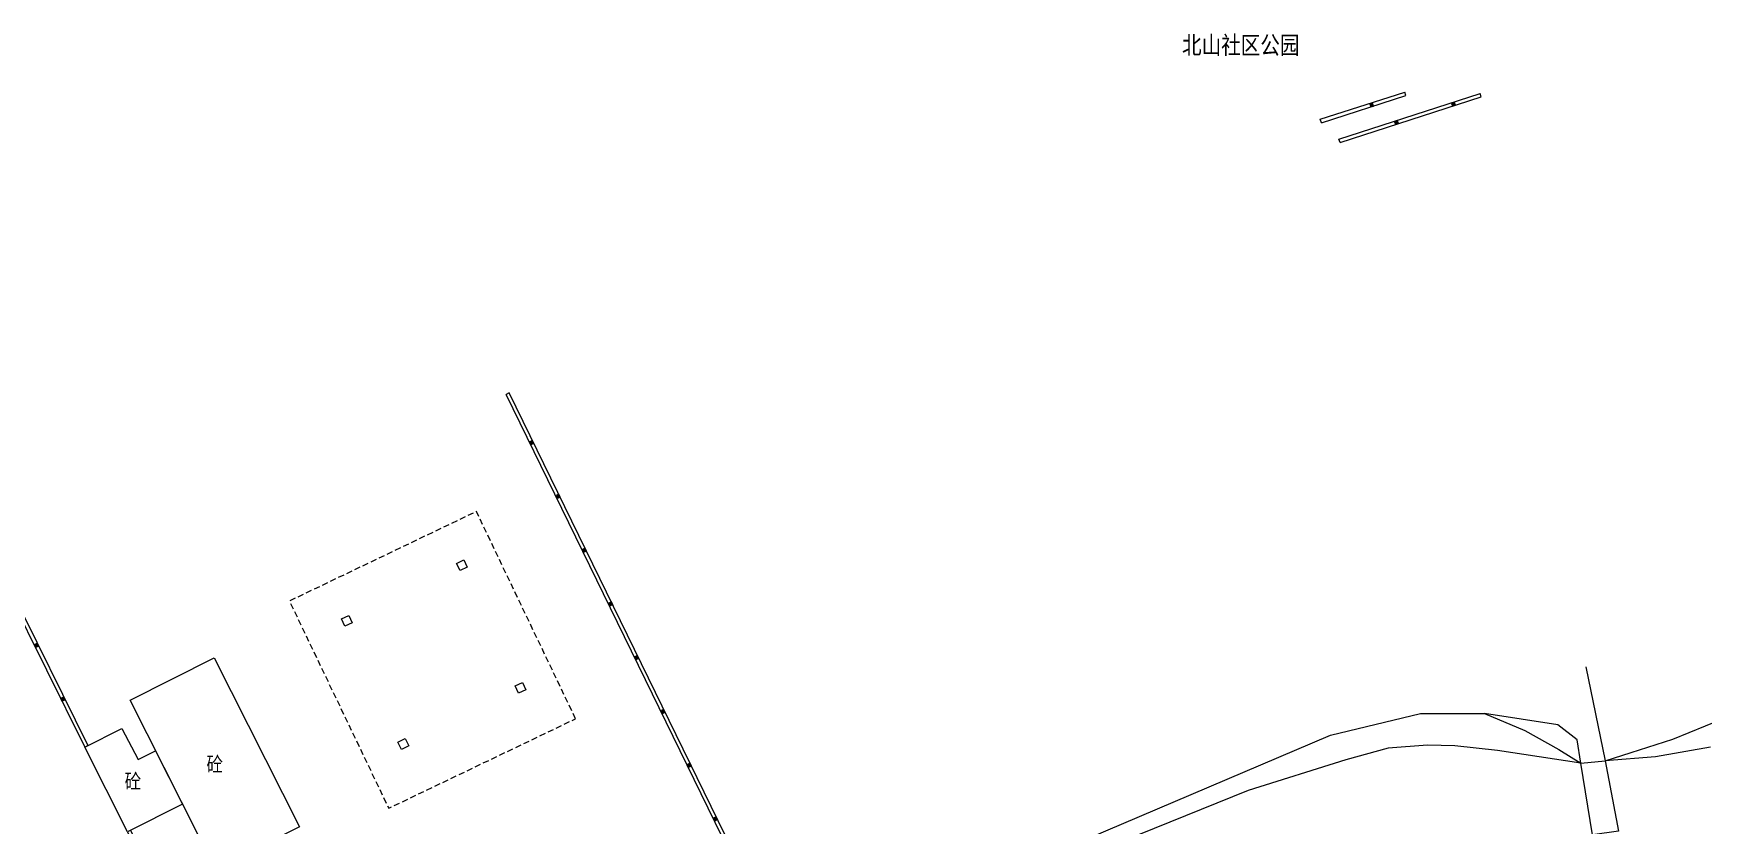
# Model space of a CAD drawing. Extents: x 395778 to 396698, y 996972 to 998012.
# Drawn here: x 396071.7 to 396211.3, y 997896.7 to 997962.9 of the extents above; entities that cross this region are included whole.
import ezdxf
from ezdxf.enums import TextEntityAlignment as Align

# ---------------------------------------------------------------- set-up
doc = ezdxf.new("R2010")
doc.units = 0
doc.header["$LTSCALE"] = 0.5
doc.linetypes.add('X32', pattern=[1.5, 1, -0.5])
doc.layers.get('0').update_dxf_attribs({"linetype": 'CONTINUOUS'})
doc.layers.add('ASSIST', color=7, linetype='CONTINUOUS', plot=False)
doc.layers.add('JMD', color=6, linetype='CONTINUOUS')
doc.styles.add('宋体', font='')
doc.styles.add('细等线体', font='', dxfattribs={"width": 0.8})
doc.styles.get('宋体').set_extended_font_data('SimSun')
doc.styles.get('细等线体').set_extended_font_data('SimSun')
doc.linetypes.add('445', pattern='A,8,-0.5,[147,AAA.SHX,S=1,R=0,X=0,Y=0],-1.5', length=10)

# ---------------------------------------------------------------- blocks, each defined once
blk = doc.blocks.new('*U0')
at = {"linetype": 'Continuous'}
for points in [[(0, 0), (0.5, 0.5), (-0.5, 0.5)], [(0, 0), (-0.5, 0.5), (-0.5, -0.5)], [(0, 0), (-0.5, -0.5), (0.5, -0.5)], [(0, 0), (0.5, -0.5), (0.5, 0.5)]]:
    blk.add_solid(points, dxfattribs=at)
blk = doc.blocks.new('gc002')
blk.add_lwpolyline([(-0.5, -0.5), (0.5, -0.5), (0.5, 0.5), (-0.5, 0.5), (-0.5, -0.5)])
at = {"linetype": 'Continuous'}
blk.add_blockref('*U0', (0, 0), dxfattribs=at)

msp = doc.modelspace()

# ---------------------------------------------------------------- linework, layer by layer
at = {"layer": 'ASSIST', "linetype": 'Continuous', "flags": 128}
for points in [[(396141.72, 997886.72), (396142.87, 997888.6), (396145.9, 997890.22), (396159.81, 997895.6), (396180.07, 997904.22), (396187.6, 997906.03), (396192.95, 997906.03), (396196.32, 997904.63), (396199.17, 997903.04), (396201.01, 997901.89), (396201.01, 997901.89), (396194.04, 997902.95), (396190.48, 997903.33), (396188.19, 997903.39), (396184.9, 997903.15), (396181.37, 997902.18), (396173.19, 997899.61), (396152.12, 997891.07), (396146.52, 997889.15), (396143.69, 997887.92), (396141.72, 997886.72)], [(396201.97, 997895.89), (396201.01, 997901.89), (396203.03, 997902.08), (396204.15, 997896.21)]]:
    msp.add_lwpolyline(points, close=True, dxfattribs=at)
msp.add_lwpolyline([(396211.83, 997903.23), (396207.24, 997902.42), (396203.03, 997902.08), (396203.03, 997902.08), (396205.21, 997902.78), (396208.7, 997903.9), (396212.79, 997905.56)], dxfattribs=at)
at = {"layer": 'JMD', "linetype": 'Continuous'}
for p, q in [((396186.39, 997957.68, 7.05), (396186.29, 997957.96, 7.05)), ((396192.67, 997957.57, 7.05), (396192.58, 997957.85, 7.05)), ((396179.32, 997955.41, 7.05), (396179.23, 997955.7, 7.05)), ((396180.88, 997953.77, 7.05), (396180.78, 997954.05, 7.05)), ((396111.45, 997932.84), (396111.18, 997932.71)), ((396075.96, 997903.23), (396076.23, 997903.37))]:
    msp.add_line(p, q, dxfattribs=at)
at = {"layer": 'JMD', "linetype": 'Continuous', "flags": 128}
for points, elevation in [([(396179.23, 997955.7), (396186.29, 997957.96)], 4.62), ([(396180.78, 997954.05), (396192.58, 997957.85)], 4.67), ([(396079.8, 997896.28), (396093.91, 997867.07), (396133.82, 997886.34), (396131.54, 997891), (396111.18, 997932.71)], 7.05), ([(396069.84, 997916.28), (396076.23, 997903.37)], 7.05)]:
    msp.add_lwpolyline(points, dxfattribs=dict(at, elevation=elevation))
at = {"layer": 'JMD', "color": 7, "linetype": 'Continuous', "flags": 128}
for points, elevation in [([(396179.32, 997955.41), (396186.39, 997957.68)], 4.62), ([(396180.88, 997953.77), (396192.67, 997957.57)], 4.67), ([(396079.53, 997896.15), (396093.77, 997866.67), (396134.22, 997886.2), (396131.81, 997891.13), (396111.45, 997932.84)], 7.05), ([(396069.57, 997916.15), (396075.96, 997903.23)], 7.05)]:
    msp.add_lwpolyline(points, dxfattribs=dict(at, elevation=elevation))
at = {"layer": 'JMD', "linetype": 'X32', "elevation": -988.66, "flags": 128}
msp.add_lwpolyline([(396116.99, 997905.6), (396108.7, 997922.92), (396093.07, 997915.44), (396101.37, 997898.12)], close=True, dxfattribs=at)
at = {"layer": 'JMD', "linetype": 'Continuous', "flags": 128}
for points, elevation in [([(396107.04, 997918.59), (396107.64, 997918.88), (396107.93, 997918.27), (396107.33, 997917.99)], -990.65), ([(396097.42, 997913.94), (396098.03, 997914.23), (396098.32, 997913.62), (396097.71, 997913.33)], -990.95), ([(396079.76, 997907.16), (396086.78, 997910.7), (396093.9, 997896.56), (396086.88, 997893.03)], 4.14), ([(396111.94, 997908.34), (396112.55, 997908.63), (396112.84, 997908.03), (396112.23, 997907.74)], -990.65), ([(396079.06, 997904.8), (396080.43, 997902.19), (396081.89, 997902.93), (396084.14, 997898.47), (396079.53, 997896.15), (396075.96, 997903.23)], -992.33), ([(396102.14, 997903.65), (396102.75, 997903.94), (396103.04, 997903.33), (396102.43, 997903.04)], -990.65)]:
    msp.add_lwpolyline(points, close=True, dxfattribs=dict(at, elevation=elevation))
at = {"layer": 'JMD', "linetype": '445', "flags": 128}
for points, elevation in [([(396201.41, 997909.94), (396203.03, 997902.08)], 7.05), ([(396201.01, 997901.89), (396200.71, 997903.83), (396199.08, 997905.09), (396192.95, 997906.03)], 3.84)]:
    msp.add_lwpolyline(points, dxfattribs=dict(at, elevation=elevation))

# ---------------------------------------------------------------- block references
at = {"layer": 'JMD', "linetype": 'Continuous', "yscale": 0.25}
for p, xscale, rotation in [((396183.52, 997956.89, 7.05), 0.2500000000000003, 17.79842350653225), ((396190.36, 997956.95, 7.05), 0.2499999999999985, 17.84982463879402), ((396185.6, 997955.42, 7.05), 0.2499999999999985, 17.84982463879402), ((396113.34, 997928.68), 0.25, 116.0201228668661), ((396115.53, 997924.19), 0.25, 116.0201228668661), ((396117.73, 997919.69), 0.25, 116.0201228668661), ((396119.92, 997915.2), 0.25, 116.0201228668661), ((396071.9, 997911.72), 0.25, 296.3237808471015), ((396122.11, 997910.71), 0.25, 116.0201228668661), ((396074.12, 997907.24), 0.25, 296.3237808471015), ((396124.31, 997906.22), 0.25, 116.0201228668661), ((396126.5, 997901.72), 0.25, 116.0201228668661), ((396128.69, 997897.23), 0.25, 116.0201228668661)]:
    msp.add_blockref('gc002', p, dxfattribs=dict(at, xscale=xscale, rotation=rotation))

# ---------------------------------------------------------------- texts
at = {"layer": 'JMD', "linetype": 'Continuous', "width": 0.8}
for s, height, style, p in [('北山社区公园', 1.5, '宋体', (396172.58, 997961.93)), ('砼', 1.25, '细等线体', (396086.83, 997901.86, 4.14)), ('砼', 1.25, '细等线体', (396079.99, 997900.44, -992.33))]:
    msp.add_text(s, height=height, dxfattribs=dict(at, style=style)).set_placement(p, align=Align.MIDDLE)

doc.saveas('drawing.dxf')
